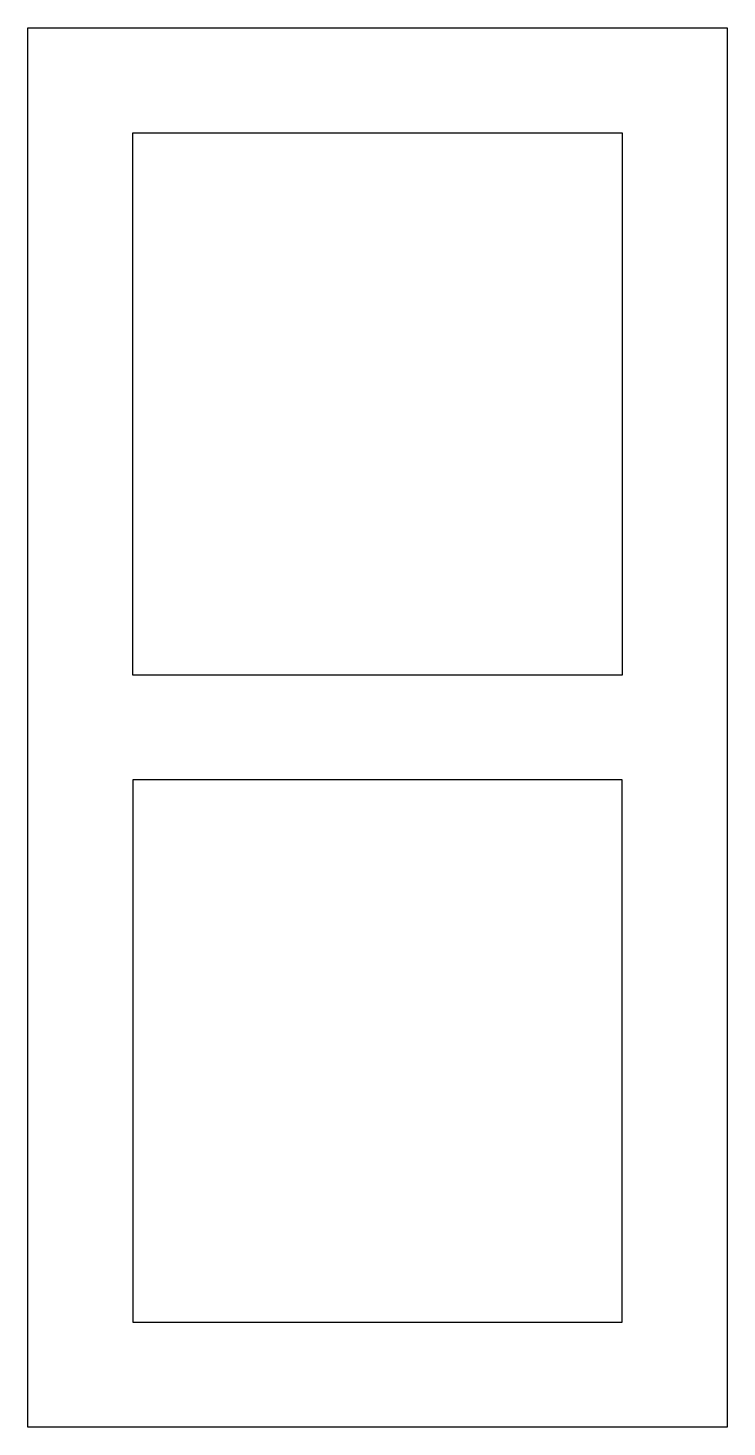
# Model space of a CAD drawing. Header units: millimetres. Extents: x -5 to 5, y -10 to 10.
import ezdxf

# ---------------------------------------------------------------- set-up
doc = ezdxf.new("R2010")
doc.units = ezdxf.units.MM
doc.layers.add('Layer 03', color=5, linetype='Continuous', true_color=0x0000ff)

msp = doc.modelspace()

# ---------------------------------------------------------------- linework, layer by layer
at = {"layer": 'Layer 03'}
for points in [[(-5, 10), (5, 10), (5, -10), (-5, -10)], [(3.5, 0.75), (-3.5, 0.75), (-3.5, 8.5), (3.5, 8.5)], [(-3.5, -8.5), (3.5, -8.5), (3.5, -0.75), (-3.5, -0.75)]]:
    msp.add_lwpolyline(points, close=True, dxfattribs=at)

doc.saveas('drawing.dxf')
